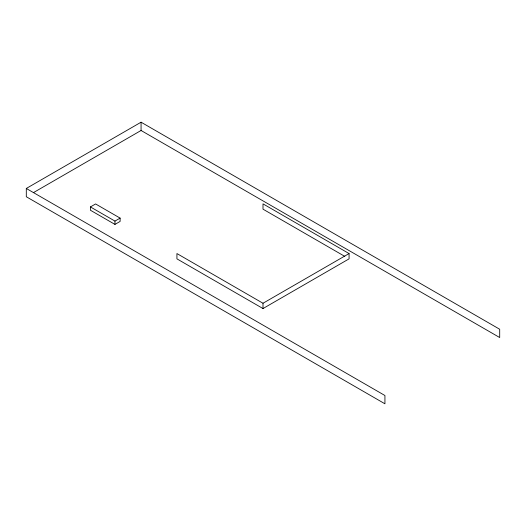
<?xml version="1.0" encoding="UTF-8"?>
<svg xmlns="http://www.w3.org/2000/svg" width="526" height="526" viewBox="0 0 526 526"><rect width="100%" height="100%" fill="white"/><g stroke="black" fill="none" stroke-linecap="round" stroke-linejoin="round"><path stroke-width="0.79" d="M26.3 188.459L384.933 395.519L384.933 403.797L26.3 196.744L26.3 188.459L141.067 122.203L499.7 329.256L499.7 337.541L141.067 130.481L33.381 192.654M90.426 206.928L95.587 203.95L120.119 218.112L120.119 221.42L114.957 224.405L90.426 210.242L90.426 206.928L114.957 221.091L120.119 218.112M263 303.252L349.073 253.558L349.073 258.858L263 308.552L176.927 258.858L176.927 253.558L263 303.252L263 308.552M349.073 253.558L263 203.864L263 209.164L344.806 256.392M141.067 122.203L141.067 130.481M114.957 221.091L114.957 224.405"/></g></svg>
